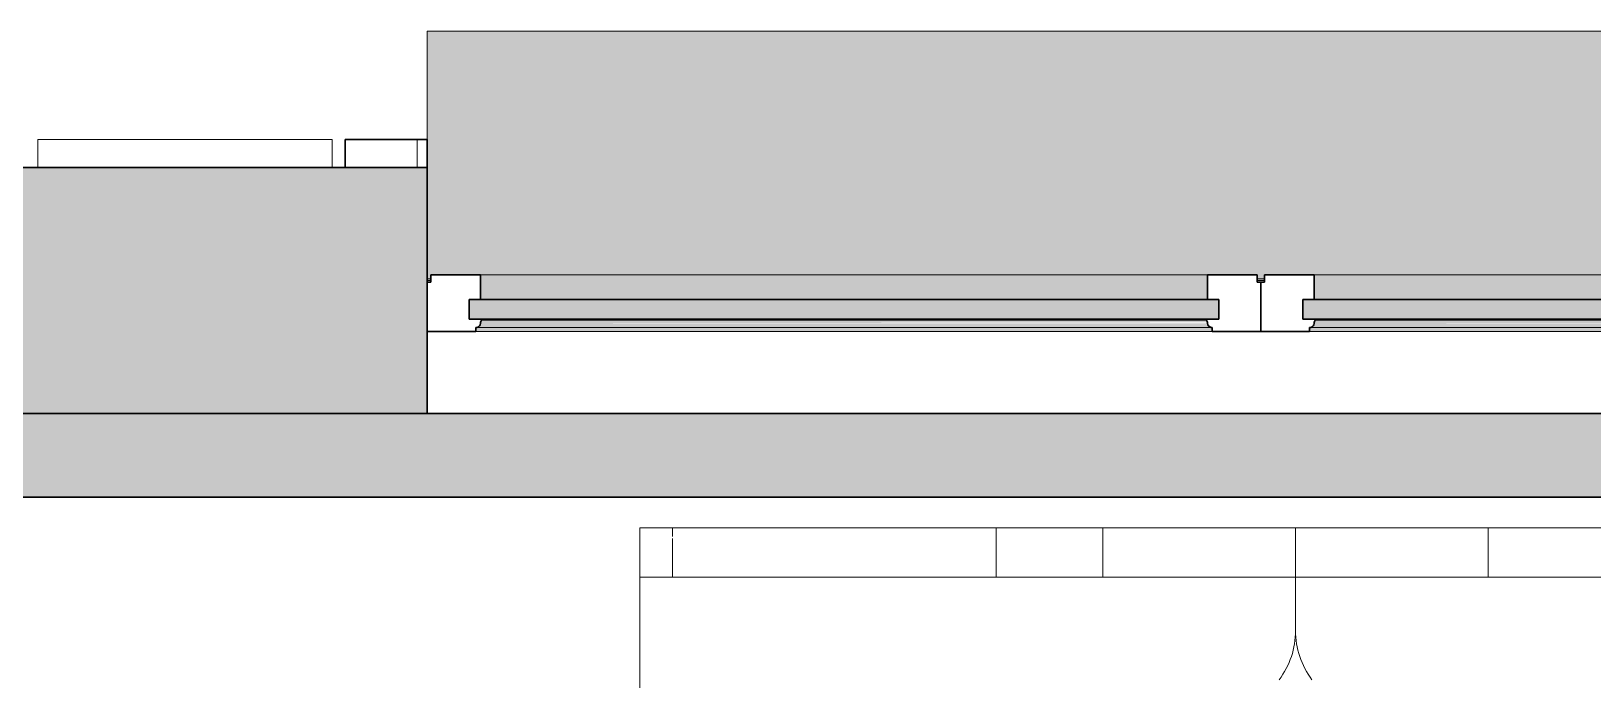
# Model space of a CAD drawing. Header units: millimetres. Extents: x 155927 to 317870, y -36033 to 97293.
# Drawn here: x 184801 to 186706, y 34023 to 34813 of the extents above; entities that cross this region are included whole.
import ezdxf

# ---------------------------------------------------------------- set-up
doc = ezdxf.new("R2010")
doc.units = ezdxf.units.MM
doc.header["$MEASUREMENT"] = 0
for name, color, linetype, lineweight in [('A-GLAZ', 7, 'CONTINUOUS', 9), ('A-GLAZ-CURT', 7, 'CONTINUOUS', 9), ('A-WALL', 7, 'CONTINUOUS', 9), ('A-WALL-PATT', 7, 'CONTINUOUS', 9), ('I-FURN', 8, 'CONTINUOUS', 9), ('I-WALL', 7, 'CONTINUOUS', 9)]:
    doc.layers.add(name, color=color, linetype=linetype, lineweight=lineweight)

msp = doc.modelspace()

# ---------------------------------------------------------------- hatches: boundary and pattern name
at = {"layer": 'A-GLAZ'}
for points in [[(185288.2, 34511.8), (185288.2, 34516.5), (186296.5, 34516.5), (186296.5, 34511.8), (186305.2, 34511.8), (186305.2, 34516.5), (187313.7, 34516.5), (187313.7, 34511.8), (187318, 34511.8), (187318, 34813.4), (185283.8, 34813.4), (185283.8, 34511.8)], [(186235.6, 34486.5), (186235.6, 34516.5), (185349, 34516.5), (185349, 34486.5), (185945.3, 34486.5)], [(186366, 34486.5), (187252.8, 34486.5), (187252.8, 34516.5), (186366, 34516.5)], [(185335.1, 34462.6), (186249.6, 34462.6), (186249.6, 34486.5), (185335.1, 34486.5)], [(186352.1, 34462.6), (187266.8, 34462.6), (187266.8, 34486.5), (186352.1, 34486.5)], [(185349, 34457.5), (186235.6, 34458.6), (186234.4, 34461.5), (185350.3, 34461.5), (185348.8, 34457.5)], [(186365.8, 34457.5), (187252.8, 34458.6), (187251.5, 34461.5), (186367.3, 34461.5), (186366, 34458.6)], [(185343, 34447.6), (186241.6, 34447.6), (186241.6, 34452.6), (185343, 34452.6)], [(185344.6, 34452.6), (186238.8, 34453.1), (186236.1, 34456.2), (186235.4, 34457.5), (185348.8, 34457.5), (185347, 34453.8), (185345.9, 34453.1)], [(186360, 34447.6), (187258.8, 34447.6), (187258.8, 34452.6), (186360, 34452.6)], [(186361.6, 34452.6), (187255.9, 34453.1), (187253.2, 34456.2), (187252.6, 34457.5), (186365.8, 34457.5), (186364, 34453.8), (186362.9, 34453.1)]]:
    msp.add_hatch(color=256, dxfattribs=at).paths.add_polyline_path(points, flags=0)
h = msp.add_hatch(color=256, dxfattribs=at)
h.paths.add_polyline_path([(185283.8, 34509.7), (185288.2, 34509.7), (185288.2, 34511.8), (185283.8, 34511.8)], flags=0)
h.paths.add_polyline_path([(186296.5, 34509.7), (186305.2, 34509.7), (186305.2, 34511.8), (186296.5, 34511.4)], flags=0)
h.paths.add_polyline_path([(187313.7, 34509.7), (187318, 34509.7), (187318, 34511.8), (187313.7, 34511.8)], flags=0)
h = msp.add_hatch(color=256, dxfattribs=at)
h.paths.add_polyline_path([(185343, 34452.6), (185345.9, 34453.1), (185343.9, 34452.9)], flags=0)
h.paths.add_polyline_path([(186360, 34452.6), (186362.9, 34453.1), (186361.6, 34453.2)], flags=0)
at = {"layer": 'A-WALL-PATT'}
h = msp.add_hatch(color=256, dxfattribs=at)
h.paths.add_polyline_path([(156460.8, 34347.6), (157908.8, 34347.6), (157908.8, 34647.6), (156460.8, 34647.6)], flags=0)
h.paths.add_polyline_path([(166692.8, 34347.6), (185283.8, 34347.6), (185283.8, 34647.6), (166692.8, 34647.6)], flags=0)
h.paths.add_polyline_path([(187318, 34347.6), (190658.8, 34347.6), (190658.8, 34647.6), (187318, 34647.6)], flags=0)
h.paths.add_polyline_path([(196942.8, 34347.6), (200283.7, 34347.6), (200283.7, 34647.6), (196942.8, 34647.6)], flags=0)
h.paths.add_polyline_path([(202317.8, 34347.6), (220908.8, 34347.6), (220908.8, 34647.6), (202317.8, 34647.6)], flags=0)
h.paths.add_polyline_path([(229692.8, 34347.6), (231140.8, 34347.6), (231140.8, 34647.6), (229692.8, 34647.6)], flags=0)
h = msp.add_hatch(color=256, dxfattribs=at)
h.paths.add_polyline_path([(210693.8, 34245.6), (210693.8, 34347.6), (196942.8, 34347.6), (196942.8, 34245.6), (208198.8, 34245.6)], flags=0)
h.paths.add_polyline_path([(190658.8, 34245.6), (190658.8, 34347.6), (176931.2, 34347.6), (176931.2, 34245.6), (188952.5, 34245.6)], flags=0)

# ---------------------------------------------------------------- linework, layer by layer
at = {"layer": 'A-GLAZ'}
for p, q in [((185283.8, 34681.6), (185283.8, 34813.4)), ((187318, 34813.4), (185283.8, 34813.4)), ((185288.2, 34511.8), (185283.8, 34511.8)), ((185288.2, 34509.7), (185283.8, 34509.7)), ((186235.6, 34516.5), (185349, 34516.5)), ((186305.2, 34511.8), (186296.5, 34511.8)), ((186305.2, 34509.7), (186296.5, 34509.7)), ((187252.8, 34516.5), (186366, 34516.5)), ((186234.4, 34461.5), (185350.3, 34461.5)), ((187251.5, 34461.5), (186367.3, 34461.5)), ((185343, 34447.6), (186241.6, 34447.6)), ((186240.1, 34452.6), (185344.6, 34452.6)), ((186241.6, 34452.6), (186240.1, 34452.6)), ((186361.6, 34452.6), (186360, 34452.6)), ((186360, 34447.6), (187258.8, 34447.6)), ((187257.2, 34452.6), (186361.6, 34452.6))]:
    msp.add_line(p, q, dxfattribs=at)
at = {"layer": 'A-GLAZ', "lineweight": 30}
for p, q in [((185283.8, 34681.6), (185183.8, 34681.6)), ((185183.8, 34681.6), (185183.8, 34647.6)), ((185283.8, 34647.6), (185283.8, 34681.6)), ((185288.2, 34507.5), (185283.8, 34507.5)), ((185349, 34516.5), (185288.2, 34516.5)), ((185288.2, 34516.5), (185288.2, 34507.5)), ((185349, 34486.5), (185349, 34516.5)), ((186296.5, 34516.5), (186235.6, 34516.5)), ((186235.6, 34516.5), (186235.6, 34486.5)), ((186296.5, 34507.5), (186296.5, 34516.5)), ((186300.8, 34507.5), (186296.5, 34507.5)), ((186305.2, 34507.5), (186300.8, 34507.5)), ((186300.8, 34507.5), (186300.8, 34447.6)), ((186300.8, 34447.6), (186300.8, 34507.5)), ((186366, 34516.5), (186305.2, 34516.5)), ((186305.2, 34516.5), (186305.2, 34507.5)), ((186366, 34486.5), (186366, 34516.5)), ((186249.6, 34486.5), (185335.1, 34486.5)), ((185335.1, 34486.5), (185335.1, 34462.6)), ((185335.1, 34462.6), (185335.1, 34486.5)), ((185335.1, 34486.5), (185349, 34486.5)), ((186235.6, 34486.5), (186249.6, 34486.5)), ((186249.6, 34462.6), (186249.6, 34486.5)), ((186249.6, 34486.5), (186249.6, 34462.6)), ((187266.8, 34486.5), (186352.1, 34486.5)), ((186352.1, 34486.5), (186352.1, 34462.6)), ((186352.1, 34462.6), (186352.1, 34486.5)), ((186352.1, 34486.5), (186366, 34486.5)), ((185335.1, 34462.6), (186249.6, 34462.6)), ((185350.3, 34462.6), (185335.1, 34462.6)), ((185350.3, 34461.5), (185350.3, 34462.6)), ((186249.6, 34462.6), (186234.4, 34462.6)), ((186234.4, 34462.6), (186234.4, 34461.5)), ((186352.1, 34462.6), (187266.8, 34462.6)), ((186367.3, 34462.6), (186352.1, 34462.6)), ((186367.3, 34461.5), (186367.3, 34462.6)), ((185283.8, 34447.6), (185343, 34447.6)), ((185343, 34447.6), (185343, 34452.6)), ((185343, 34452.6), (185344.6, 34452.6)), ((186240.1, 34452.6), (186241.6, 34452.6)), ((186241.6, 34452.6), (186241.6, 34447.6)), ((186241.6, 34447.6), (186300.8, 34447.6)), ((186300.8, 34447.6), (186360, 34447.6)), ((186360, 34447.6), (186360, 34452.6)), ((186360, 34452.6), (186361.6, 34452.6))]:
    msp.add_line(p, q, dxfattribs=at)
at = {"layer": 'A-GLAZ', "linetype": 'Continuous'}
msp.add_line((185271.8, 34647.6), (185271.8, 34681.6), dxfattribs=at)
at = {"layer": 'A-GLAZ', "lineweight": 30}
for centre, radius, start, end in [((185356.2, 34457.1), 7.4, 143.4261, 176.5739), ((186228.5, 34457.1), 7.4, 3.4261, 36.5739), ((186373.2, 34457.1), 7.4, 143.4261, 176.5739), ((185343.5, 34457.8), 5.36, 281.9524, 356.5739), ((186241.2, 34457.8), 5.36, 183.4261, 258.0476), ((186360.5, 34457.8), 5.36, 281.9524, 356.5739)]:
    msp.add_arc(centre, radius, start, end, dxfattribs=at)
at = {"layer": 'A-GLAZ'}
for points in [[(185349.5, 34460.3), (185349.7, 34460.7), (185350, 34461.1), (185350.3, 34461.5)], [(186234.4, 34461.5), (186234.7, 34461.1), (186234.9, 34460.7), (186235.1, 34460.3)], [(186366.5, 34460.3), (186366.7, 34460.7), (186367, 34461.1), (186367.3, 34461.5)]]:
    msp.add_open_spline(points, degree=3, dxfattribs=at)
for points, knots in [([(185344.6, 34452.6), (185345, 34452.7), (185345.7, 34452.9), (185346.5, 34453.4), (185346.9, 34453.7), (185347, 34453.8)], [0, 0, 0, 0, 0.2, 0.3, 0.4, 0.4, 0.4, 0.4]), ([(185348, 34454.9), (185348.1, 34455.1), (185348.3, 34455.5), (185348.7, 34456.4), (185348.8, 34457.1), (185348.8, 34457.5)], [0.6, 0.6, 0.6, 0.6, 0.7, 0.8, 1, 1, 1, 1]), ([(186235.8, 34457.5), (186235.9, 34457.1), (186236, 34456.4), (186236.4, 34455.5), (186236.6, 34455.1), (186236.7, 34454.9)], [-1, -1, -1, -1, -0.8, -0.7, -0.6, -0.6, -0.6, -0.6]), ([(186237.6, 34453.8), (186237.8, 34453.7), (186238.2, 34453.4), (186239, 34452.9), (186239.6, 34452.7), (186240.1, 34452.6)], [-0.4, -0.4, -0.4, -0.4, -0.3, -0.2, 0, 0, 0, 0]), ([(186361.6, 34452.6), (186362, 34452.7), (186362.7, 34452.9), (186363.5, 34453.4), (186363.9, 34453.7), (186364, 34453.8)], [0, 0, 0, 0, 0.2, 0.3, 0.4, 0.4, 0.4, 0.4]), ([(186365, 34454.9), (186365.1, 34455.1), (186365.3, 34455.5), (186365.7, 34456.4), (186365.8, 34457.1), (186365.8, 34457.5)], [0.6, 0.6, 0.6, 0.6, 0.7, 0.8, 1, 1, 1, 1])]:
    msp.add_open_spline(points, degree=3, knots=knots, dxfattribs=at)
at = {"layer": 'A-GLAZ-CURT', "lineweight": 20}
for p, q in [((185167.8, 34681.6), (184808.8, 34681.6)), ((184808.8, 34681.6), (184808.8, 34647.6)), ((185167.8, 34647.6), (185167.8, 34681.6)), ((184808.8, 34647.6), (185167.8, 34647.6))]:
    msp.add_line(p, q, dxfattribs=at)
at = {"layer": 'A-WALL', "lineweight": 30}
for p, q in [((185283.8, 34647.6), (166692.8, 34647.6)), ((185283.8, 34347.6), (185283.8, 34647.6)), ((169043.4, 34347.6), (185283.8, 34347.6))]:
    msp.add_line(p, q, dxfattribs=at)
at = {"layer": 'I-FURN'}
for p, q in [((185583.2, 34208.1), (185543.2, 34208.1)), ((185543.2, 34208.1), (185977.9, 34208.1)), ((185543.2, 34208.1), (185543.2, 34148.1)), ((185543.2, 34208.1), (185543.2, 34148.1)), ((186343.2, 34208.1), (185543.2, 34208.1)), ((185543.2, 34208.1), (185543.2, 32808.1)), ((185543.2, 32808.1), (185543.2, 34208.1)), ((185543.2, 34208.1), (186343.2, 34208.1)), ((187103.2, 34208.1), (185583.2, 34208.1)), ((185583.2, 34208.1), (185583.2, 34197.6)), ((185583.2, 34208.1), (185583.2, 34197.6)), ((185583.2, 34195.2), (185583.2, 34148.1)), ((185583.2, 34195.2), (185583.2, 34148.1)), ((185977.9, 34208.1), (186108.2, 34208.1)), ((185977.9, 34208.1), (185977.9, 34148.1)), ((185977.9, 34208.1), (185977.9, 34148.1)), ((186108.2, 34208.1), (186578.2, 34208.1)), ((186108.2, 34208.1), (186108.2, 34148.1)), ((186108.2, 34208.1), (186108.2, 34148.1)), ((187143.2, 34208.1), (186343.2, 34208.1)), ((186343.2, 34208.1), (186343.2, 34083.1)), ((186343.2, 34083.1), (186343.2, 34208.1)), ((186343.2, 34208.1), (187143.2, 34208.1)), ((186343.2, 34083.1), (186343.2, 34208.1)), ((186343.2, 34208.1), (186343.2, 34083.1)), ((186578.2, 34208.1), (186708.2, 34208.1)), ((186578.2, 34208.1), (186578.2, 34148.1)), ((186578.2, 34208.1), (186578.2, 34148.1)), ((185977.9, 34148.1), (185543.2, 34148.1)), ((185543.2, 34148.1), (185582.7, 34148.1)), ((185583.2, 34148.1), (187103.2, 34148.1)), ((186108.2, 34148.1), (185977.9, 34148.1)), ((186578.2, 34148.1), (186108.2, 34148.1)), ((186708.2, 34148.1), (186578.2, 34148.1))]:
    msp.add_line(p, q, dxfattribs=at)
for centre, start, end in [((186243.2, 34083.1), 323.1301, 0), ((186243.2, 34083.1), 323.1301, 0), ((186443.2, 34083.1), 180, 216.8699), ((186443.2, 34083.1), 180, 216.8699)]:
    msp.add_arc(centre, 100, start, end, dxfattribs=at)
at = {"layer": 'I-WALL', "lineweight": 30}
for p, q in [((190658.8, 34347.6), (176931.2, 34347.6)), ((176931.2, 34245.6), (190658.8, 34245.6))]:
    msp.add_line(p, q, dxfattribs=at)

doc.saveas('drawing.dxf')
